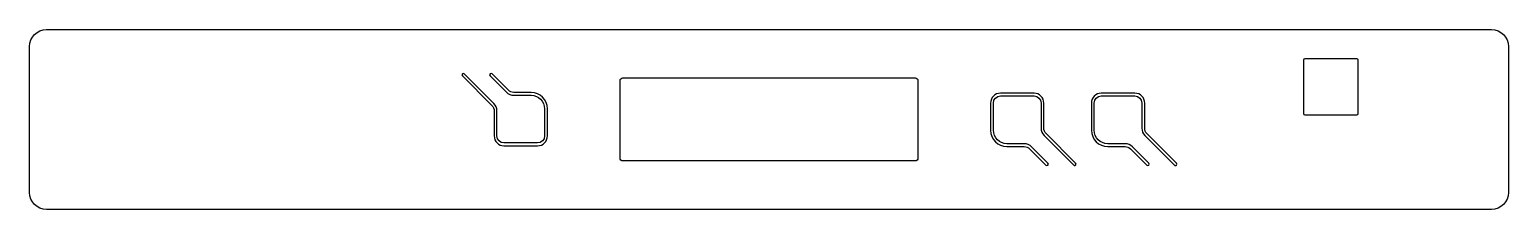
# Model space of a CAD drawing. Header units: millimetres. Extents: x 2 to 266, y 2 to 34.
import ezdxf

# ---------------------------------------------------------------- set-up
doc = ezdxf.new("R2010")
doc.units = ezdxf.units.MM
doc.layers.add('Page_1', color=7, linetype='CONTINUOUS')

msp = doc.modelspace()

# ---------------------------------------------------------------- linework, layer by layer
at = {"layer": 'Page_1', "color": 4}
for points in [[(4.763864, 33.866526), (262.763369, 33.866526)], [(1.763849, 4.866501), (1.763849, 30.866511)], [(265.763031, 30.866511), (265.763031, 4.866501)], [(262.763369, 1.866486), (4.763864, 1.866486)]]:
    msp.add_lwpolyline(points, dxfattribs=at)
msp.add_lwpolyline([(4.763864, 33.866526)], close=True, dxfattribs=at)
at = {"layer": 'Page_1', "color": 7}
for points in [[(229.171282, 28.427271), (229.171282, 18.93228)], [(238.716014, 28.677037), (229.421401, 28.677037)], [(238.966133, 18.93228), (238.966133, 28.427271)], [(79.019203, 25.640474), (84.295687, 20.364343)], [(84.650934, 20.719589), (79.37445, 25.996073)], [(83.968663, 25.640474), (86.880131, 22.729006)], [(87.23573, 23.084606), (84.324262, 25.996073)], [(91.301484, 22.681734), (88.208336, 22.681734)], [(88.208336, 22.17938), (91.301484, 22.17938)], [(181.07756, 22.554382), (175.077531, 22.554382)], [(175.077531, 22.051675), (181.07756, 22.051675)], [(199.077296, 22.554347), (193.077619, 22.554347)], [(193.077619, 22.051639), (199.077296, 22.051639)], [(84.698559, 19.391384), (84.698559, 14.93052)], [(85.201266, 14.93052), (85.201266, 19.391384)], [(93.697897, 19.781908), (93.697897, 14.93052)], [(94.200604, 14.93052), (94.200604, 19.781908)], [(173.326346, 20.802845), (173.326346, 15.951104)], [(173.829406, 15.951104), (173.829406, 20.802845)], [(182.326038, 20.802845), (182.326038, 16.341981)], [(182.828745, 16.341981), (182.828745, 20.802845)], [(191.326435, 20.802809), (191.326435, 15.951069)], [(191.829495, 15.951069), (191.829495, 20.802809)], [(200.326126, 20.802809), (200.326126, 16.341945)], [(200.828833, 16.341945), (200.828833, 20.802809)], [(229.421401, 18.682514), (238.716014, 18.682514)], [(92.449773, 13.682043), (86.449743, 13.682043)], [(179.318615, 13.553985), (176.22582, 13.553985)], [(182.876017, 15.013423), (188.152501, 9.737292)], [(188.5081, 10.092891), (183.231616, 15.369022)], [(197.318703, 13.554302), (194.225908, 13.554302)], [(200.876105, 15.013388), (206.15259, 9.737256)], [(206.508189, 10.092855), (201.231705, 15.368987)], [(86.449743, 13.178983), (92.449773, 13.178983)], [(176.22582, 13.051631), (179.318615, 13.051631)], [(180.291573, 12.648759), (183.203041, 9.737292)], [(183.55864, 10.092891), (180.647173, 13.004358)], [(194.225908, 13.051595), (197.318703, 13.051595)], [(198.291662, 12.648724), (201.20313, 9.737256)], [(201.558729, 10.092855), (198.647261, 13.004323)]]:
    msp.add_lwpolyline(points, dxfattribs=at)
at = {"layer": 'Page_1', "color": 1}
for points in [[(107.173622, 10.993248), (107.173622, 24.773419)], [(107.673507, 25.273304), (159.853444, 25.273304)], [(160.353329, 24.773419), (160.353329, 10.993248)], [(159.853444, 10.493363), (107.673507, 10.493363)]]:
    msp.add_lwpolyline(points, dxfattribs=at)
msp.add_lwpolyline([(159.853444, 10.493363)], close=True, dxfattribs=at)
at = {"layer": 'Page_1', "color": 4}
for points in [[(1.763849, 30.866511), (1.763849, 32.516449), (3.113926, 33.866526), (4.763864, 33.866526)], [(262.763369, 33.866526), (264.413306, 33.866526), (265.763031, 32.516449), (265.763031, 30.866511)], [(4.763864, 1.866486), (3.113926, 1.866486), (1.763849, 3.216563), (1.763849, 4.866501)], [(265.763031, 4.866501), (265.763031, 3.216563), (264.413306, 1.866486), (262.763369, 1.866486)]]:
    msp.add_open_spline(points, degree=3, dxfattribs=at)
at = {"layer": 'Page_1', "color": 7}
for points in [[(229.421401, 28.677037), (229.283465, 28.677037), (229.171282, 28.565206), (229.171282, 28.427271)], [(238.966133, 28.427271), (238.966133, 28.565206), (238.854303, 28.677037), (238.716014, 28.677037)], [(79.019203, 25.996073), (78.921131, 25.898001), (78.921131, 25.738546), (79.019203, 25.640474)], [(79.37445, 25.996073), (79.279553, 26.090617), (79.1141, 26.090617), (79.019203, 25.996073)], [(83.968663, 25.996073), (83.870591, 25.898001), (83.870591, 25.738546), (83.968663, 25.640474)], [(84.324262, 25.996073), (84.225838, 26.093792), (84.066735, 26.093792), (83.968663, 25.996073)], [(86.880131, 22.729006), (87.234672, 22.374466), (87.706687, 22.17938), (88.208336, 22.17938)], [(88.208336, 22.681734), (87.840742, 22.681734), (87.495374, 22.824609), (87.23573, 23.084606)], [(94.200604, 19.781908), (94.200604, 21.380693), (92.900269, 22.681734), (91.301484, 22.681734)], [(91.301484, 22.17938), (92.622986, 22.17938), (93.697897, 21.103763), (93.697897, 19.781908)], [(175.077531, 22.554382), (174.11198, 22.554382), (173.326346, 21.768748), (173.326346, 20.802845)], [(173.829406, 20.802845), (173.829406, 21.491465), (174.389263, 22.051675), (175.077531, 22.051675)], [(182.828745, 20.802845), (182.828745, 21.768748), (182.043111, 22.554382), (181.07756, 22.554382)], [(181.07756, 22.051675), (181.766181, 22.051675), (182.326038, 21.491465), (182.326038, 20.802845)], [(193.077619, 22.554347), (192.111716, 22.554347), (191.326435, 21.768712), (191.326435, 20.802809)], [(191.829495, 20.802809), (191.829495, 21.49143), (192.388999, 22.051639), (193.077619, 22.051639)], [(200.828833, 20.802809), (200.828833, 21.768712), (200.043199, 22.554347), (199.077296, 22.554347)], [(199.077296, 22.051639), (199.766269, 22.051639), (200.326126, 21.49143), (200.326126, 20.802809)], [(84.295687, 20.364343), (84.555331, 20.104346), (84.698559, 19.758978), (84.698559, 19.391384)], [(85.201266, 19.391384), (85.201266, 19.893386), (85.005827, 20.365048), (84.650934, 20.719589)], [(229.171282, 18.93228), (229.171282, 18.794345), (229.283465, 18.682514), (229.421401, 18.682514)], [(238.716014, 18.682514), (238.854303, 18.682514), (238.966133, 18.794345), (238.966133, 18.93228)], [(173.326346, 15.951104), (173.326346, 14.352319), (174.627035, 13.051631), (176.22582, 13.051631)], [(176.22582, 13.553985), (174.904317, 13.553985), (173.829406, 14.629249), (173.829406, 15.951104)], [(182.326038, 16.341981), (182.326038, 15.839979), (182.521123, 15.368316), (182.876017, 15.013423)], [(183.231616, 15.369022), (182.971972, 15.628666), (182.828745, 15.974387), (182.828745, 16.341981)], [(191.326435, 15.951069), (191.326435, 14.352284), (192.627123, 13.051595), (194.225908, 13.051595)], [(194.225908, 13.554302), (192.904053, 13.554302), (191.829495, 14.629214), (191.829495, 15.951069)], [(200.326126, 16.341945), (200.326126, 15.839944), (200.521212, 15.368281), (200.876105, 15.013388)], [(201.231705, 15.368987), (200.972061, 15.62863), (200.828833, 15.974352), (200.828833, 16.341945)], [(84.698559, 14.93052), (84.698559, 13.964617), (85.484193, 13.178983), (86.449743, 13.178983)], [(86.449743, 13.682043), (85.761123, 13.682043), (85.201266, 14.2419), (85.201266, 14.93052)], [(93.697897, 14.93052), (93.697897, 14.2419), (93.13804, 13.682043), (92.449773, 13.682043)], [(92.449773, 13.178983), (93.415323, 13.178983), (94.200604, 13.964617), (94.200604, 14.93052)], [(180.647173, 13.004358), (180.292632, 13.358899), (179.820616, 13.553985), (179.318615, 13.553985)], [(198.647261, 13.004323), (198.29272, 13.358864), (197.820705, 13.554302), (197.318703, 13.554302)], [(179.318615, 13.051631), (179.686208, 13.051631), (180.03193, 12.908403), (180.291573, 12.648759)], [(197.318703, 13.051595), (197.686297, 13.051595), (198.032018, 12.908368), (198.291662, 12.648724)], [(183.203041, 9.737292), (183.30076, 9.639572), (183.460568, 9.639572), (183.55864, 9.737292)], [(183.55864, 9.737292), (183.656359, 9.835364), (183.656359, 9.994819), (183.55864, 10.092891)], [(188.152501, 9.737292), (188.200126, 9.689667), (188.263273, 9.663561), (188.330301, 9.663561)], [(188.330301, 9.663561), (188.397681, 9.663561), (188.460475, 9.689667), (188.5081, 9.737292)], [(188.5081, 9.737292), (188.605819, 9.835364), (188.605819, 9.994819), (188.5081, 10.092891)], [(201.20313, 9.737256), (201.300849, 9.639537), (201.460657, 9.639537), (201.558729, 9.737256)], [(201.558729, 9.737256), (201.656448, 9.835681), (201.656448, 9.994783), (201.558729, 10.092855)], [(206.15259, 9.737256), (206.200214, 9.689631), (206.263362, 9.663526), (206.330389, 9.663526)], [(206.330389, 9.663526), (206.397417, 9.663526), (206.460564, 9.689631), (206.508189, 9.737256)], [(206.508189, 9.737256), (206.605908, 9.835681), (206.605908, 9.994783), (206.508189, 10.092855)]]:
    msp.add_open_spline(points, degree=3, dxfattribs=at)
at = {"layer": 'Page_1', "color": 1}
for points in [[(107.173622, 24.773419), (107.173622, 25.048232), (107.398694, 25.273304), (107.673507, 25.273304)], [(159.853444, 25.273304), (160.12861, 25.273304), (160.353329, 25.048232), (160.353329, 24.773419)], [(107.673507, 10.493363), (107.398694, 10.493363), (107.173622, 10.718435), (107.173622, 10.993248)], [(160.353329, 10.993248), (160.353329, 10.718435), (160.12861, 10.493363), (159.853444, 10.493363)]]:
    msp.add_open_spline(points, degree=3, dxfattribs=at)

doc.saveas('drawing.dxf')
